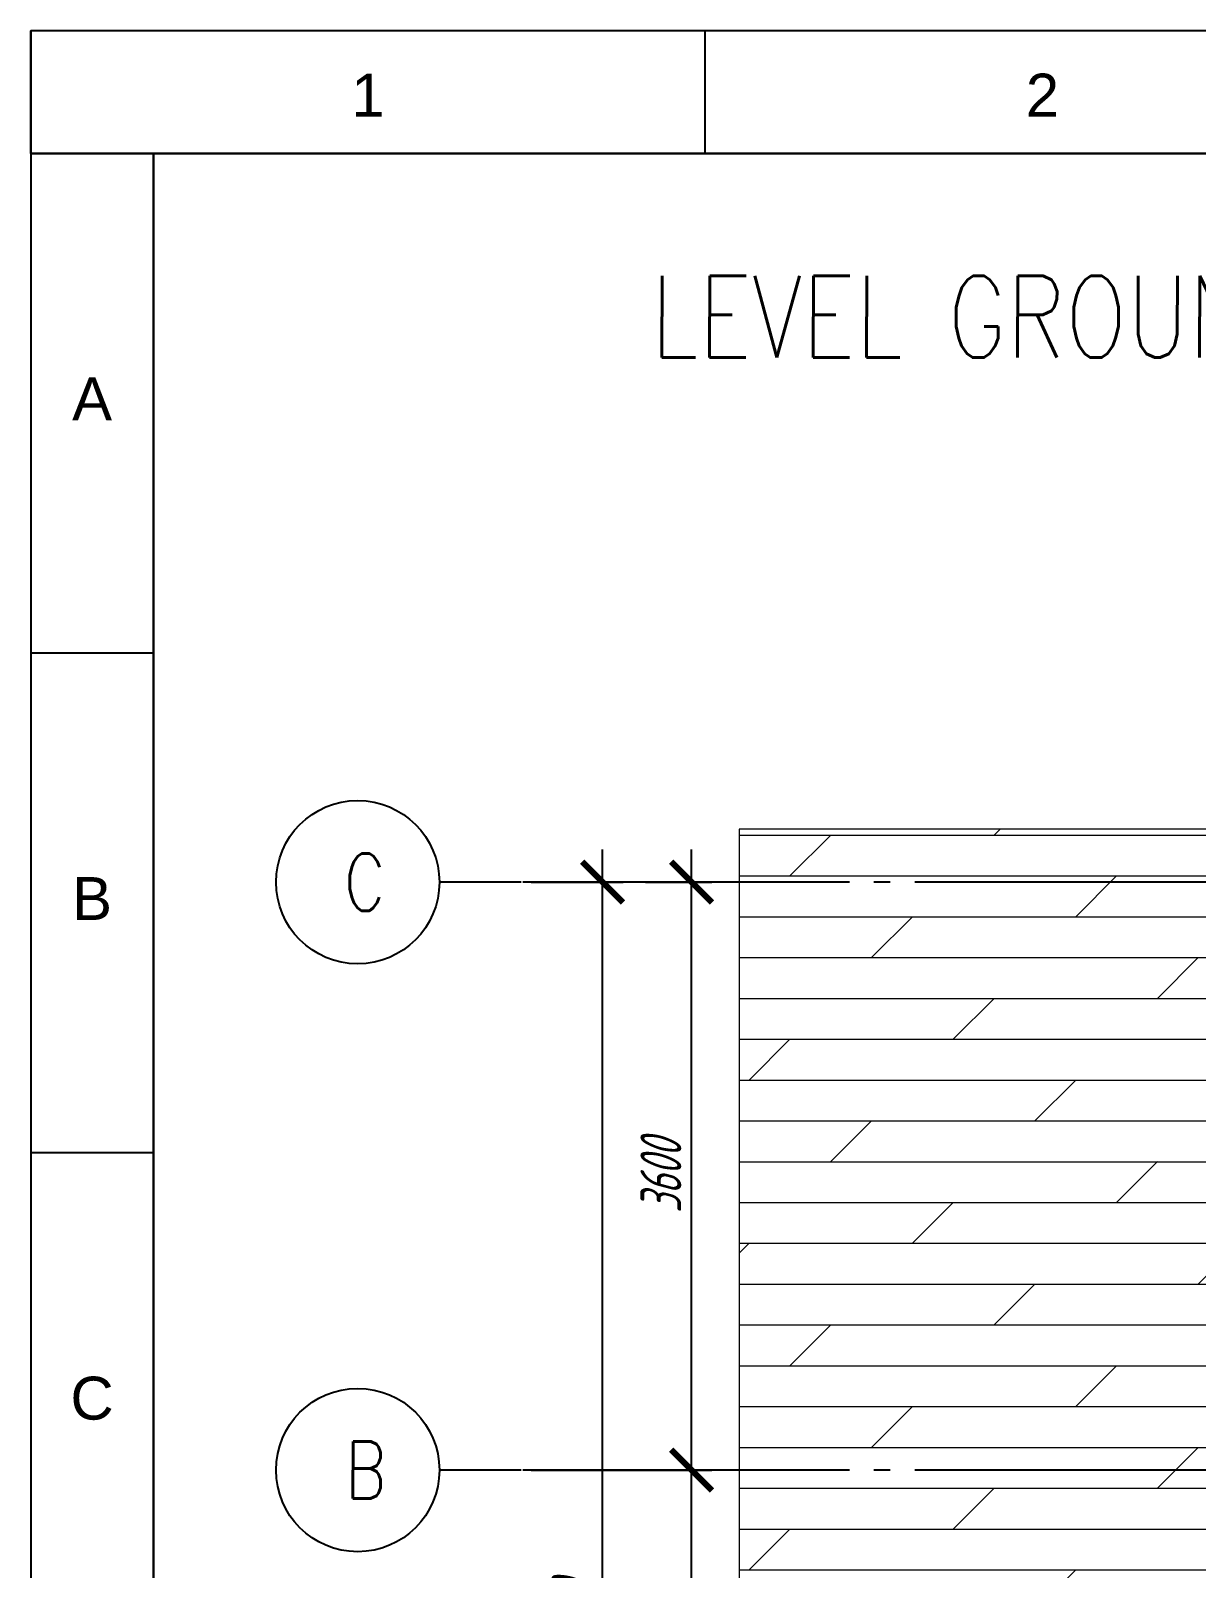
# Model space of a CAD drawing. Header units: inches. Extents: x -21163 to 11874, y -14995 to 6550.
# Drawn here: x -21163 to -14027, y -2865 to 6550 of the extents above; entities that cross this region are included whole.
import ezdxf
from ezdxf.enums import TextEntityAlignment as Align

# ---------------------------------------------------------------- set-up
doc = ezdxf.new("R2010")
doc.units = ezdxf.units.IN
doc.header["$MEASUREMENT"] = 0
doc.linetypes.add('CONTI', pattern=[0])
doc.linetypes.add('GOST2.303 5', pattern=[24, 20, -1.5, 1, -1.5])
doc.layers.get('0').update_dxf_attribs({"color": 8})
for name, color, linetype in [('axis_dim', 8, 'CONTI'), ('BORDER', 7, 'Continuous'), ('GRID_REF', 7, 'Continuous')]:
    doc.layers.add(name, color=color, linetype=linetype)
for name, color, linetype, lineweight in [('floor', 8, 'Continuous', 5), ('mark', 8, 'Continuous', 15), ('stair1', 8, 'Continuous', 15)]:
    doc.layers.add(name, color=color, linetype=linetype, lineweight=lineweight)
doc.styles.add('GOST 2.304', font='CS_Gost2304.shx', dxfattribs={"width": 0.8, "oblique": 15})
doc.styles.get("Standard").update_dxf_attribs({"font": 'arial.ttf'})
doc.dimstyles.new('СПДС', dxfattribs={"dimscale": 100, "dimtxt": 2.5, "dimasz": 2.5, "dimexe": 1.25, "dimexo": 0.625, "dimtad": 1, "dimdec": 0, "dimtxsty": 'GOST 2.304', "dimblk": 'ARCHTICK', "dimblk1": 'ARCHTICK', "dimblk2": 'ARCHTICK', "dimcen": 2.5, "dimdle": 2, "dimazin": 2, "dimtfac": 0.75, "dimtmove": 1, "dimatfit": 3, "dimarcsym": 1})

# ---------------------------------------------------------------- blocks, each defined once
blk = doc.blocks.new('_ArchTick')
at = {"color": 0, "linetype": 'ByBlock', "const_width": 0.15}
blk.add_lwpolyline([(-0.5, -0.5), (0.5, 0.5)], dxfattribs=at)
blk = doc.blocks.new('*D40')
at = {"layer": 'axis_dim', "color": 0, "linetype": 'Continuous', "lineweight": -2, "ltscale": 100, "transparency": 16777216}
for p, q in [((-17661.6, -7864), (-17661.6, 1536)), ((-18099.1, 1336), (-17536.6, 1336)), ((-18099.1, -7664), (-17536.6, -7664))]:
    blk.add_line(p, q, dxfattribs=at)
at = {"layer": 'Defpoints', "color": 0, "linetype": 'Continuous', "ltscale": 100, "transparency": 16777216}
for p in [(-18161.6, 1336), (-17661.6, 1336), (-18161.6, -7664)]:
    blk.add_point(p, dxfattribs=at)
at = {"layer": 'axis_dim', "color": 0, "linetype": 'Continuous', "lineweight": -2, "ltscale": 100, "transparency": 16777216, "xscale": 250, "yscale": 250, "zscale": 250}
for p, rotation in [((-17661.6, 1336), 90), ((-17661.6, -7664), 270)]:
    blk.add_blockref('_ArchTick', p, dxfattribs=dict(at, rotation=rotation))
at = {"layer": 'axis_dim', "color": 0, "linetype": 'Continuous', "lineweight": -3, "ltscale": 100, "transparency": 16777216, "insert": (-17849.1, -3164), "char_height": 250, "attachment_point": 5, "rotation": 90, "style": 'GOST 2.304'}
blk.add_mtext('\\A1;9000', dxfattribs=at)
blk = doc.blocks.new('*D46')
at = {"layer": 'axis_dim', "color": 0, "linetype": 'Continuous', "lineweight": -2, "ltscale": 100, "transparency": 16777216}
for p, q in [((-17117.8, -7864), (-17117.8, -2064)), ((-18099.1, -2264), (-16992.8, -2264)), ((-17399.1, -7664), (-16992.8, -7664))]:
    blk.add_line(p, q, dxfattribs=at)
at = {"layer": 'Defpoints', "color": 0, "linetype": 'Continuous', "ltscale": 100, "transparency": 16777216}
for p in [(-18161.6, -2264), (-17117.8, -2264), (-17461.6, -7664)]:
    blk.add_point(p, dxfattribs=at)
at = {"layer": 'axis_dim', "color": 0, "linetype": 'Continuous', "lineweight": -2, "ltscale": 100, "transparency": 16777216, "xscale": 250, "yscale": 250, "zscale": 250}
for p, rotation in [((-17117.8, -2264), 90), ((-17117.8, -7664), 270)]:
    blk.add_blockref('_ArchTick', p, dxfattribs=dict(at, rotation=rotation))
at = {"layer": 'axis_dim', "color": 0, "linetype": 'Continuous', "lineweight": -3, "ltscale": 100, "transparency": 16777216, "insert": (-17305.3, -4964), "char_height": 250, "attachment_point": 5, "rotation": 90, "style": 'GOST 2.304'}
blk.add_mtext('\\A1;5400', dxfattribs=at)
blk = doc.blocks.new('*D47')
at = {"layer": 'axis_dim', "color": 0, "linetype": 'Continuous', "lineweight": -2, "ltscale": 100, "transparency": 16777216}
for p, q in [((-17117.8, -2464), (-17117.8, 1536)), ((-17399.1, 1336), (-16992.8, 1336)), ((-17399.1, -2264), (-16992.8, -2264))]:
    blk.add_line(p, q, dxfattribs=at)
at = {"layer": 'Defpoints', "color": 0, "linetype": 'Continuous', "ltscale": 100, "transparency": 16777216}
for p in [(-17461.6, 1336), (-17117.8, 1336), (-17461.6, -2264)]:
    blk.add_point(p, dxfattribs=at)
at = {"layer": 'axis_dim', "color": 0, "linetype": 'Continuous', "lineweight": -2, "ltscale": 100, "transparency": 16777216, "xscale": 250, "yscale": 250, "zscale": 250}
for p, rotation in [((-17117.8, 1336), 90), ((-17117.8, -2264), 270)]:
    blk.add_blockref('_ArchTick', p, dxfattribs=dict(at, rotation=rotation))
at = {"layer": 'axis_dim', "color": 0, "linetype": 'Continuous', "lineweight": -3, "ltscale": 100, "transparency": 16777216, "insert": (-17305.3, -464), "char_height": 250, "attachment_point": 5, "rotation": 90, "style": 'GOST 2.304'}
blk.add_mtext('\\A1;3600', dxfattribs=at)

msp = doc.modelspace()

# ---------------------------------------------------------------- hatches: boundary and pattern name
at = {"layer": 'floor', "ltscale": 100}
h = msp.add_hatch(dxfattribs=at)
h.set_pattern_fill('DOLMIT', color=8, scale=1000)
h.set_pattern_definition([(0, (-32015.06, -49126.03), (0, 250), []), (45, (-32015.06, -49126), (-500, 500), [353.553, -707.107])])
h.paths.add_polyline_path([(-13825.6, 1661), (-16825.6, 1661), (-16825.6, -2864.1), (-16825.6, -7989), (-13825.6, -7989)])

# ---------------------------------------------------------------- linework, layer by layer
at = {"layer": 'axis_dim', "linetype": 'GOST2.303 5', "lineweight": 25, "ltscale": 100}
for points in [[(-18161.6, 1336), (-18661.6, 1336)], [(-13750.6, 1336), (-18161.6, 1336)], [(-18161.6, -2264), (-18661.6, -2264)], [(-13750.6, -2264), (-18161.6, -2264)]]:
    msp.add_lwpolyline(points, dxfattribs=at)
at = {"layer": 'axis_dim', "color": 8, "linetype": 'Continuous', "lineweight": 25, "ltscale": 100, "true_color": 0x000000}
for centre in [(-19161.6, 1336), (-19161.6, -2264)]:
    msp.add_circle(centre, 500, dxfattribs=at)
at = {"layer": 'BORDER'}
for points in [[(-21163.2, -14995.2), (11873.5, -14995.2), (11873.5, 6549.6), (-21163.2, 6549.6)], [(-20412.4, -12558.8), (11122.7, -12558.8), (11122.7, 5798.8), (-20412.4, 5798.8)]]:
    msp.add_lwpolyline(points, close=True, dxfattribs=at)
at = {"layer": 'GRID_REF'}
for p, q in [((-21163.2, 5798.8), (-21163.2, 6549.6)), ((-17033.6, 5798.8), (-17033.6, 6549.6)), ((-21163.2, 5798.8), (-20412.4, 5798.8)), ((-21163.2, 2739.2), (-20412.4, 2739.2)), ((-21163.2, -320.4), (-20412.4, -320.4))]:
    msp.add_line(p, q, dxfattribs=at)
for points in [[(-21163.2, 5798.8), (11873.5, 5798.8), (11873.5, 6549.6), (-21163.2, 6549.6)], [(-21163.2, -12558.8), (-20412.4, -12558.8), (-20412.4, 5798.8), (-21163.2, 5798.8)]]:
    msp.add_lwpolyline(points, close=True, dxfattribs=at)
at = {"layer": 'stair1', "ltscale": 75}
msp.add_lwpolyline([(-13825.6, 1661), (-16825.6, 1661), (-16825.6, -2864.1), (-16825.6, -7989), (-13825.6, -7989)], close=True, dxfattribs=at)

# ---------------------------------------------------------------- texts
at = {"layer": 'axis_dim', "color": 8, "linetype": 'Continuous', "lineweight": 25, "ltscale": 100, "true_color": 0x000000, "char_height": 350, "attachment_point": 1, "style": 'GOST 2.304'}
for s, insert, width in [('{\\Fsimplex|c0;\\Q0.2618;C}', (-19246.1, 1511), 528.868), ('{\\Fsimplex|c0;\\Q0.2618;B}', (-19239.1, -2089), 506.731)]:
    msp.add_mtext(s, dxfattribs=dict(at, insert=insert, width=width))
at = {"layer": 'GRID_REF'}
for s, p in [('1', (-19098.4, 6024.1)), ('2', (-14968.8, 6024.1)), ('A', (-20787.8, 4163.9)), ('B', (-20787.8, 1104.3)), ('C', (-20787.8, -1955.3))]:
    msp.add_text(s, height=262.8, dxfattribs=at).set_placement(p, align=Align.CENTER)
at = {"layer": 'mark', "linetype": 'Continuous', "ltscale": 100, "insert": (-17367.2, 5048), "char_height": 500, "width": 6038.242, "attachment_point": 1}
msp.add_mtext('{\\Fsimplex|c0;\\Q0.2618;\\W0.8;LEVEL GROUND}', dxfattribs=at)

# ---------------------------------------------------------------- dimensions: what is measured, and where the dimension line sits
at = {"layer": 'axis_dim', "color": 8, "linetype": 'Continuous', "lineweight": -3, "ltscale": 100, "true_color": 0x000000}
for base, p1, p2, picture, middle in [((-17661.6, 1336), (-18161.6, -7664), (-18161.6, 1336), '*D40', (-17849.1, -3164)), ((-17117.8, 1336), (-17461.6, -2264), (-17461.6, 1336), '*D47', (-17305.3, -464)), ((-17117.8, -2264), (-17461.6, -7664), (-18161.6, -2264), '*D46', (-17305.3, -4964))]:
    dim = msp.add_linear_dim(base=base, p1=p1, p2=p2, angle=270, dimstyle='СПДС', override={"dimscale": 100, "dimsah": 1}, dxfattribs=at)
    dim.commit()
    dim.dimension.update_dxf_attribs({"geometry": picture, "text_midpoint": middle})

doc.saveas('drawing.dxf')
